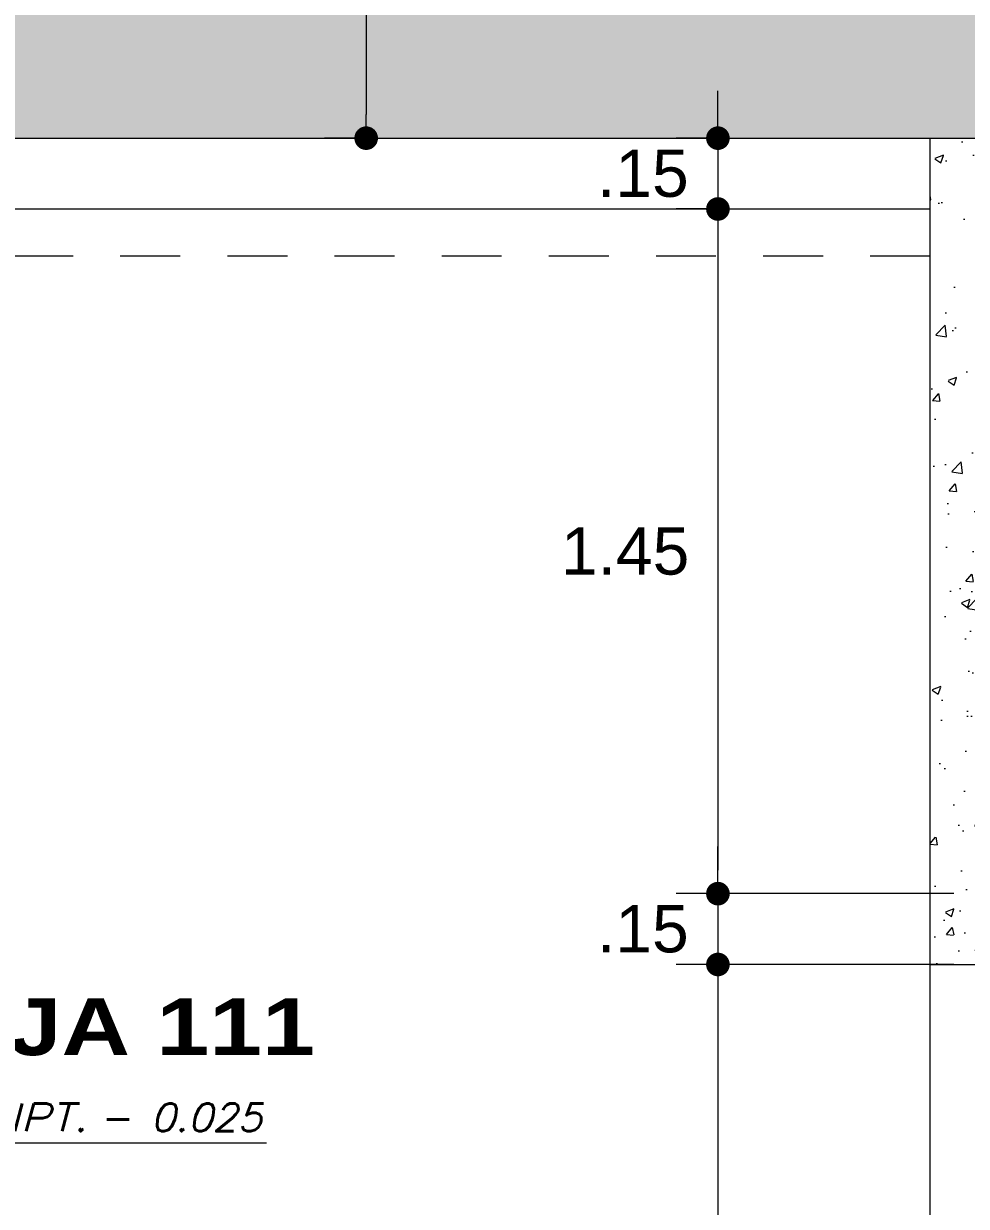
# Model space of a CAD drawing. Header units: millimetres. Extents: x 2178 to 2304, y 1220 to 1359.
# Drawn here: x 2214.231 to 2216.228, y 1337.508 to 1340.012 of the extents above; entities that cross this region are included whole.
import ezdxf
from ezdxf.enums import TextEntityAlignment as Align

# ---------------------------------------------------------------- set-up
doc = ezdxf.new("R2010")
doc.units = ezdxf.units.MM
doc.linetypes.add('HIDDEN', pattern=[9.524999999999999, 6.35, -3.175])
doc.layers.get('0').update_dxf_attribs({"lineweight": 0})
for name, color, linetype, lineweight in [('COTAS', 40, 'Continuous', 20), ('PLUMA 7', 10, 'Continuous', 0), ('PROY', 13, 'HIDDEN', 13), ('TEXTO', 5, 'Continuous', 18)]:
    doc.layers.add(name, color=color, linetype=linetype, lineweight=lineweight)
doc.styles.add('ARIAL', font='arial.ttf')
doc.styles.add('ARIAL-N', font='arialbd.ttf')
doc.styles.add('SIMPLEX', font='simplex.shx', dxfattribs={"width": 1.2, "oblique": 15})
doc.dimstyles.new('RPM 50', dxfattribs={"dimtxt": 0.1, "dimasz": 0.05, "dimexe": 0.08849999999999973, "dimexo": 0.1535, "dimgap": 0.07099999999999997, "dimtad": 2, "dimtih": 1, "dimtoh": 1, "dimzin": 4, "dimdsep": 46, "dimtxsty": 'ARIAL', "dimblk": 'DOT', "dimcen": 0.4, "dimdle": 0.25, "dimclrd": 8, "dimclre": 8, "dimclrt": 9, "dimadec": 0, "dimazin": 0, "dimtfac": 1, "dimtix": 1, "dimtmove": 0, "dimatfit": 3, "dimldrblk": 'DOT', "dimfxl": 0.5, "dimfxlon": 1, "dimlwd": 0, "dimlwe": 0, "dimarcsym": 0})

# ---------------------------------------------------------------- blocks, each defined once
blk = doc.blocks.new('_DOT')
at = {"color": 0, "linetype": 'ByBlock'}
blk.add_line((-0.5, 0), (-1, 0), dxfattribs=at)
at = {"color": 0, "linetype": 'ByBlock', "const_width": 0.5}
blk.add_lwpolyline([(-0.25, 0, 1), (0.25, 0, 1)], format="xyb", close=True, dxfattribs=at)
blk = doc.blocks.new('*D1070')
at = {"color": 8, "lineweight": 0, "transparency": 16777216}
for p, q in [((2212.375280365475, 1344.919712895096), (2212.375280365475, 1345.508212895096)), ((2216.151313205591, 1344.919712895096), (2216.151313205591, 1345.508212895096)), ((2212.425280365475, 1345.419712895096), (2216.10131320559, 1345.419712895096))]:
    blk.add_line(p, q, dxfattribs=at)
at = {"layer": 'Defpoints', "color": 0, "transparency": 16777216}
for p in [(2216.151313205591, 1345.419712895096), (2212.375280365475, 1343.969712895096), (2216.151313205591, 1339.769712895096)]:
    blk.add_point(p, dxfattribs=at)
at = {"color": 8, "lineweight": 0, "transparency": 16777216, "xscale": 0.05, "yscale": 0.05, "zscale": 0.05, "rotation": 180}
blk.add_blockref('_DOT', (2212.375280365475, 1345.419712895096), dxfattribs=at)
at = {"color": 8, "lineweight": 0, "transparency": 16777216, "xscale": 0.05, "yscale": 0.05, "zscale": 0.05}
blk.add_blockref('_DOT', (2216.151313205591, 1345.419712895096), dxfattribs=at)
at = {"color": 9, "transparency": 16777216, "insert": (2214.263296785533, 1345.541804300281), "char_height": 0.1, "attachment_point": 5, "style": 'ARIAL'}
blk.add_mtext('3.78', dxfattribs=at)
blk = doc.blocks.new('*D1071')
at = {"color": 8, "lineweight": 0, "transparency": 16777216}
for p, q in [((2216.151313205591, 1344.919712895096), (2216.151313205591, 1345.508212895096)), ((2216.301313205591, 1344.919712895096), (2216.301313205591, 1345.508212895096)), ((2216.10131320559, 1345.419712895096), (2216.051313205591, 1345.419712895096)), ((2216.151313205591, 1345.419712895096), (2216.301313205591, 1345.419712895096)), ((2216.351313205591, 1345.419712895096), (2216.401313205591, 1345.419712895096))]:
    blk.add_line(p, q, dxfattribs=at)
at = {"layer": 'Defpoints', "color": 0, "transparency": 16777216}
for p in [(2216.301313205591, 1345.419712895096), (2216.151313205591, 1339.769712895096), (2216.301313205591, 1339.519712895096)]:
    blk.add_point(p, dxfattribs=at)
at = {"color": 8, "lineweight": 0, "transparency": 16777216, "xscale": 0.05, "yscale": 0.05, "zscale": 0.05}
blk.add_blockref('_DOT', (2216.151313205591, 1345.419712895096), dxfattribs=at)
at = {"color": 8, "lineweight": 0, "transparency": 16777216, "xscale": 0.05, "yscale": 0.05, "zscale": 0.05, "rotation": 180}
blk.add_blockref('_DOT', (2216.301313205591, 1345.419712895096), dxfattribs=at)
at = {"color": 9, "transparency": 16777216, "insert": (2216.22631320559, 1345.541770193869), "char_height": 0.1, "attachment_point": 5, "style": 'ARIAL'}
blk.add_mtext('.15', dxfattribs=at)
blk = doc.blocks.new('*D1089')
at = {"color": 8, "lineweight": 0, "transparency": 16777216}
for p, q in [((2215.701442270034, 1339.819712895097), (2215.701442270034, 1339.869712895097)), ((2215.701442270034, 1339.769712895097), (2215.612942270035, 1339.769712895097)), ((2215.701442270034, 1339.769712895097), (2215.701442270034, 1339.619712895097)), ((2215.701442270034, 1339.619712895097), (2215.612942270035, 1339.619712895097)), ((2215.701442270034, 1339.569712895097), (2215.701442270034, 1339.519712895097))]:
    blk.add_line(p, q, dxfattribs=at)
at = {"layer": 'Defpoints', "color": 0, "transparency": 16777216}
for p in [(2215.844042996576, 1339.769712895097), (2215.701442270034, 1339.619712895097), (2215.844042996576, 1339.619712895097)]:
    blk.add_point(p, dxfattribs=at)
at = {"color": 8, "lineweight": 0, "transparency": 16777216, "xscale": 0.05, "yscale": 0.05, "zscale": 0.05}
for p, rotation in [((2215.701442270034, 1339.769712895097), 270), ((2215.701442270034, 1339.619712895097), 90)]:
    blk.add_blockref('_DOT', p, dxfattribs=dict(at, rotation=rotation))
at = {"color": 9, "transparency": 16777216, "insert": (2215.542481833472, 1339.694712895096), "char_height": 0.1, "attachment_point": 5, "style": 'ARIAL'}
blk.add_mtext('.15', dxfattribs=at)
blk = doc.blocks.new('*D1090')
at = {"color": 8, "lineweight": 0, "transparency": 16777216}
for p, q in [((2215.701442270034, 1339.619712895097), (2215.612942270035, 1339.619712895097)), ((2215.701442270034, 1339.569712895097), (2215.701442270034, 1338.219712895097)), ((2216.201442270034, 1338.169712895097), (2215.612942270035, 1338.169712895097))]:
    blk.add_line(p, q, dxfattribs=at)
at = {"layer": 'Defpoints', "color": 0, "transparency": 16777216}
for p in [(2215.844042996576, 1339.619712895097), (2215.701442270034, 1338.169712895097), (2216.401313205592, 1338.169712895097)]:
    blk.add_point(p, dxfattribs=at)
at = {"color": 8, "lineweight": 0, "transparency": 16777216, "xscale": 0.05, "yscale": 0.05, "zscale": 0.05}
for p, rotation in [((2215.701442270034, 1339.619712895097), 90), ((2215.701442270034, 1338.169712895097), 270)]:
    blk.add_blockref('_DOT', p, dxfattribs=dict(at, rotation=rotation))
at = {"color": 9, "transparency": 16777216, "insert": (2215.504896567442, 1338.894712895096), "char_height": 0.1, "attachment_point": 5, "style": 'ARIAL'}
blk.add_mtext('1.45', dxfattribs=at)
blk = doc.blocks.new('*D1091')
at = {"color": 8, "lineweight": 0, "transparency": 16777216}
for p, q in [((2215.701442270034, 1338.219712895097), (2215.701442270034, 1338.269712895097)), ((2216.201442270034, 1338.169712895097), (2215.612942270035, 1338.169712895097)), ((2215.701442270034, 1338.169712895097), (2215.701442270034, 1338.019712895097)), ((2216.201442270034, 1338.019712895097), (2215.612942270035, 1338.019712895097)), ((2215.701442270034, 1337.969712895097), (2215.701442270034, 1337.919712895097))]:
    blk.add_line(p, q, dxfattribs=at)
at = {"layer": 'Defpoints', "color": 0, "transparency": 16777216}
for p in [(2216.401313205592, 1338.169712895097), (2215.701442270034, 1338.019712895097), (2216.401313205592, 1338.019712895097)]:
    blk.add_point(p, dxfattribs=at)
at = {"color": 8, "lineweight": 0, "transparency": 16777216, "xscale": 0.05, "yscale": 0.05, "zscale": 0.05}
for p, rotation in [((2215.701442270034, 1338.169712895097), 270), ((2215.701442270034, 1338.019712895097), 90)]:
    blk.add_blockref('_DOT', p, dxfattribs=dict(at, rotation=rotation))
at = {"color": 9, "transparency": 16777216, "insert": (2215.542481833472, 1338.094712895096), "char_height": 0.1, "attachment_point": 5, "style": 'ARIAL'}
blk.add_mtext('.15', dxfattribs=at)
blk = doc.blocks.new('*D1092')
at = {"color": 8, "lineweight": 0, "transparency": 16777216}
for p, q in [((2216.201442270034, 1338.019712895097), (2215.612942270035, 1338.019712895097)), ((2215.701442270034, 1337.969712895097), (2215.701442270034, 1336.719712895097)), ((2216.147813205592, 1336.669712895097), (2215.612942270035, 1336.669712895097))]:
    blk.add_line(p, q, dxfattribs=at)
at = {"layer": 'Defpoints', "color": 0, "transparency": 16777216}
for p in [(2216.401313205592, 1338.019712895097), (2215.701442270034, 1336.669712895097), (2216.301313205592, 1336.669712895097)]:
    blk.add_point(p, dxfattribs=at)
at = {"color": 8, "lineweight": 0, "transparency": 16777216, "xscale": 0.05, "yscale": 0.05, "zscale": 0.05}
for p, rotation in [((2215.701442270034, 1338.019712895097), 90), ((2215.701442270034, 1336.669712895097), 270)]:
    blk.add_blockref('_DOT', p, dxfattribs=dict(at, rotation=rotation))
at = {"color": 9, "transparency": 16777216, "insert": (2215.504896567442, 1337.344712895096), "char_height": 0.1, "attachment_point": 5, "style": 'ARIAL'}
blk.add_mtext('1.35', dxfattribs=at)
blk = doc.blocks.new('*D1110')
at = {"color": 8, "lineweight": 0, "transparency": 16777216}
for p, q in [((2214.95626297067, 1340.394712895097), (2214.86776297067, 1340.394712895097)), ((2214.95626297067, 1340.344712895097), (2214.95626297067, 1339.819712895097)), ((2214.95626297067, 1339.769712895097), (2214.86776297067, 1339.769712895097))]:
    blk.add_line(p, q, dxfattribs=at)
at = {"layer": 'Defpoints', "color": 0, "transparency": 16777216}
for p in [(2215.106262970666, 1340.394712895097), (2214.95626297067, 1339.769712895097), (2215.106262970666, 1339.769712895097)]:
    blk.add_point(p, dxfattribs=at)
at = {"color": 8, "lineweight": 0, "transparency": 16777216, "xscale": 0.05, "yscale": 0.05, "zscale": 0.05}
for p, rotation in [((2214.95626297067, 1340.394712895097), 90), ((2214.95626297067, 1339.769712895097), 270)]:
    blk.add_blockref('_DOT', p, dxfattribs=dict(at, rotation=rotation))
at = {"color": 9, "transparency": 16777216, "insert": (2214.79767770464, 1340.082212895096), "char_height": 0.1, "attachment_point": 5, "style": 'ARIAL'}
blk.add_mtext('.63', dxfattribs=at)
blk = doc.blocks.new('N')
at = {"linetype": 'Continuous'}
h = blk.add_hatch(color=256, dxfattribs=at)
h.paths.add_polyline_path([(0, 0.1000000000000085), (0, 0), (0.1000000000000014, 0, 0.4142135623730981)])
h.paths.add_polyline_path([(-0.1000000000000014, 0, 0.4142135623730981), (0, -0.1000000000000085), (0, 0)])
for points in [[(0, 0.1700000000000017), (0, -0.1700000000000017)], [(-0.1700000000000017, 0), (0.8870854846603891, 0)]]:
    blk.add_lwpolyline(points)
blk.add_circle((0, 0), 0.1)
at = {"color": 64, "style": 'SIMPLEX', "oblique": 15, "width": 1.2}
blk.add_text('NPT.', height=0.075, dxfattribs=at).set_placement((0.1397908554024241, 0.03140925992012455))
at = {"color": 64, "style": 'SIMPLEX', "oblique": 15, "width": 1.062312430358449}
blk.add_attdef('NIV', text='', height=0.075, dxfattribs=at).set_placement((0.434891932751043, 0.03140925992012455), (0.8749927967566862, 0.03140925992012455), align=Align.FIT)

msp = doc.modelspace()

# ---------------------------------------------------------------- hatches: boundary and pattern name
h = msp.add_hatch()
h.set_pattern_fill('AR-SAND', color=256, scale=0.009000000000000001)
h.set_pattern_definition([(37.50000000000001, (0, 0), (-0.01440028166385641, 0.4404719135964082), [0, -0.3474720000000001, 0, -0.38862, 0, -0.3714750000000001]), (7.499999999999999, (0, 0), (0.4045709548242024, 0.6451425905115189), [0, -0.187452, 0, -0.3131820000000001, 0, -0.120015]), (327.5, (-0.281178, 0), (0.7118931332173122, 0.001293466210691186), [0, -0.1143, 0, -0.41148, 0, -0.5372100000000001]), (317.5, (-0.281178, 0), (0.6872008072250675, 0.2006363909314947), [0, -0.05715000000000001, 0, -0.269748, 0, -0.3086100000000001])])
h.paths.add_polyline_path([(2232.182974461064, 1343.987019787507), (2226.431313205591, 1343.979330515022), (2226.431313205591, 1339.769712895096), (2229.031313205591, 1339.769712895096, -1), (2229.511313205591, 1339.769712895096, -1), (2229.031313205591, 1339.769712895096), (2226.431313205591, 1339.769712895096), (2226.380327854285, 1336.644712895097), (2229.031313205591, 1336.644712895097, -1), (2229.511313205591, 1336.644712895097, -1), (2229.031313205591, 1336.644712895097), (2226.380327854285, 1336.644712895097), (2226.340355338862, 1334.194712895096), (2229.037712207929, 1334.194712895096, -0.05792422511702389), (2229.031313205591, 1334.249763543513, -1), (2229.511313205591, 1334.249763543513, -0.8904945671120889), (2229.037712207929, 1334.194712895096), (2226.340355338862, 1334.194712895096), (2226.27631320559, 1330.269435117319), (2229.031341468728, 1330.273118255473, -0.9834537548927721), (2229.511274236881, 1330.27375986729), (2232.201302616187, 1330.277356108494)])
h.paths.add_polyline_path([(2226.431313205591, 1343.979330515022), (2222.02631320559, 1343.973441565066), (2222.02631320559, 1339.769712895096), (2226.431313205591, 1339.769712895096)])
h.paths.add_polyline_path([(2222.02631320559, 1343.973441565066), (2217.32631320559, 1343.967158235941), (2217.32631320559, 1339.769712895096), (2222.02631320559, 1339.769712895096)])
h.paths.add_polyline_path([(2217.32631320559, 1343.967158235941), (2215.58621333265, 1343.964831933768, -0.9785559481343978), (2215.10632651686, 1343.964190383384), (2212.37491100412, 1343.960538812609), (2212.231345879911, 1340.394712895096), (2215.106262970665, 1340.394712895096, -1), (2215.586262970665, 1340.394712895096, -1), (2215.106262970665, 1340.394712895096), (2212.231345879911, 1340.394712895096), (2212.22631320559, 1340.269712895096), (2212.22631320559, 1339.769712895096), (2212.751313205591, 1339.769712895096), (2217.32631320559, 1339.769712895096)])
h.paths.add_polyline_path([(2213.996396667805, 1342.015790657715), (2214.318292984313, 1342.015790657715), (2214.318292984313, 1342.221861599053), (2213.996396667805, 1342.221861599053)], flags=24)
h.paths.add_polyline_path([(2213.989575385403, 1343.740756551303), (2214.233777295363, 1343.740756551303), (2214.233777295363, 1343.94682749264), (2213.989575385403, 1343.94682749264)], flags=24)
h.paths.add_polyline_path([(2213.989575385403, 1339.915756551303), (2214.233777295363, 1339.915756551303), (2214.233777295363, 1340.12182749264), (2213.989575385403, 1340.12182749264)], flags=24)
h.paths.add_polyline_path([(2213.989575385403, 1340.290756551303), (2214.233777295363, 1340.290756551303), (2214.233777295363, 1340.49682749264), (2213.989575385403, 1340.49682749264)], flags=24)
h.paths.add_polyline_path([(2214.996396667806, 1342.078290657715), (2215.318292984313, 1342.078290657715), (2215.318292984313, 1342.284361599053), (2214.996396667806, 1342.284361599053)], flags=24)
h.paths.add_polyline_path([(2214.672404853344, 1339.978290657715), (2214.916606763303, 1339.978290657715), (2214.916606763303, 1340.184361599052), (2214.672404853344, 1340.184361599052)], flags=24)
h = msp.add_hatch()
h.set_pattern_fill('AR-CONC', color=256, scale=0.001)
h.set_pattern_definition([(49.99999999999999, (1019.093095671087, -426.9564722311436), (0.182184668996004, -0.01593908553890309), [0.01905, -0.20955]), (355, (1019.093095671087, -426.9564722311436), (-0.03524342142496934, 0.1910568452390352), [0.01524, -0.16764058417]), (100.4514447, (1019.108277678087, -426.9578004846437), (0.1469412470903533, 0.1751177519121951), [0.01619000879999999, -0.1780902445999999]), (46.18420000000001, (1019.093095671087, -426.9056722311436), (0.2710790408921299, -0.04204232793272715), [0.028575, -0.314325]), (96.63555760999992, (1019.115685571087, -426.9091757311437), (0.237404134051503, 0.2474261245977215), [0.02428502314, -0.26713560816]), (351.1841511700001, (1019.093095671087, -426.9056722311436), (0.237404134064977, 0.2474261245855326), [0.02285996707, -0.25145973192]), (21, (1019.118495671087, -426.9183722311436), (0.1516143912691325, -0.1022651981870876), [0.01905, -0.20955]), (326.0000000000001, (1019.118495671087, -426.9183722311436), (0.06180202834764707, 0.1841879661223193), [0.01524, -0.16764]), (71.45144499999999, (1019.131130203687, -426.9268943310435), (0.2134164192787162, 0.08192276888590524), [0.0161900088, -0.1780899376]), (37.50000000000001, (1019.093095671087, -426.9564722311436), (0.003088603250591816, 0.0845550388731531), [0, -0.165608, 0, -0.17018, 0, -0.168275]), (7.499999999999999, (1019.093095671087, -426.9564722311436), (0.06681966251030574, 0.1001805748181195), [0, -0.09702799999999999, 0, -0.161798, 0, -0.06413500000000001]), (327.5, (1019.036453671087, -426.9564722311436), (0.1355905951668714, -0.005728743992673458), [0, -0.0635, 0, -0.19812, 0, -0.26289]), (317.5, (1019.011053671087, -426.9564722311436), (0.148129181386018, 0.02542649103333302), [0, -0.08255, 0, -0.131572, 0, -0.18669])])
h.paths.add_polyline_path([(2216.401313205591, 1338.419712895097), (2216.301313205591, 1338.419712895097), (2216.301313205591, 1339.519712895096), (2218.051313205591, 1339.519712895096), (2218.051313205591, 1339.769712895096), (2216.151313205591, 1339.769712895096), (2216.151313205591, 1338.019712895097), (2216.401313205591, 1338.019712895097)])

# ---------------------------------------------------------------- linework, layer by layer
at = {"layer": 'PLUMA 7'}
for points in [[(2212.151313205591, 1339.769712895096), (2226.431313205591, 1339.769712895096)], [(2216.151313205591, 1337.469712895097), (2216.151313205591, 1339.769712895096)], [(2212.751313205591, 1339.619712895096), (2216.151313205591, 1339.619712895096)], [(2216.151313205591, 1338.019712895097), (2216.401313205591, 1338.019712895097)]]:
    msp.add_lwpolyline(points, dxfattribs=at)
at = {"layer": 'PROY', "ltscale": 0.02, "flags": 128}
msp.add_lwpolyline([(2216.151313205591, 1339.519712895096), (2212.751313205591, 1339.519712895096)], dxfattribs=at)

# ---------------------------------------------------------------- block references
at = {"layer": 'COTAS'}
ref = msp.add_blockref('N', (2214.047158592228, 1337.641672869083), dxfattribs=dict(at, xscale=0.7870854846603947, yscale=0.7870854846603947, zscale=0.7870854846603947))
ref.add_attrib('NIV', '- 0.025', dxfattribs={"layer": '0', "color": 64, "height": 0.05903141134952907, "style": 'SIMPLEX', "oblique": 15, "width": 0.9552576893140914}).set_placement((2214.389455719893, 1337.66639464165), (2214.735852721738, 1337.66639464165), align=Align.FIT)

# ---------------------------------------------------------------- texts
at = {"layer": 'TEXTO', "style": 'ARIAL-N', "width": 1.2}
msp.add_text('LOJA 111', height=0.12, dxfattribs=at).set_placement((2214.383606905073, 1337.827712214538), align=Align.CENTER)

# ---------------------------------------------------------------- dimensions: what is measured, and where the dimension line sits
for base, p1, p2, picture, middle in [((2216.151313205591, 1345.419712895096), (2212.375280365475, 1343.969712895096), (2216.151313205591, 1339.769712895096), '*D1070', (2214.263296785533, 1345.541804300281)), ((2216.301313205591, 1345.419712895096), (2216.151313205591, 1339.769712895096), (2216.301313205591, 1339.519712895096), '*D1071', (2216.22631320559, 1345.541770193869))]:
    dim = msp.add_linear_dim(base=base, p1=p1, p2=p2, dimstyle='RPM 50', override={"dimtmove": 1})
    dim.commit()
    dim.dimension.update_dxf_attribs({"geometry": picture, "text_midpoint": middle})
for base, p1, p2, picture, middle in [((2214.95626297067, 1339.769712895097), (2215.106262970665, 1340.394712895096), (2215.106262970665, 1339.769712895096), '*D1110', (2214.79767770464, 1340.082212895096)), ((2215.701442270034, 1339.619712895097), (2215.844042996575, 1339.769712895096), (2215.844042996575, 1339.619712895096), '*D1089', (2215.542481833472, 1339.694712895096))]:
    dim = msp.add_linear_dim(base=base, p1=p1, p2=p2, angle=90, dimstyle='RPM 50')
    dim.commit()
    dim.dimension.update_dxf_attribs({"geometry": picture, "text_midpoint": middle})
for base, p1, p2, picture, middle in [((2215.701442270034, 1338.169712895097), (2215.844042996575, 1339.619712895096), (2216.401313205591, 1338.169712895097), '*D1090', (2215.504896567442, 1338.894712895096)), ((2215.701442270034, 1338.019712895097), (2216.401313205591, 1338.169712895097), (2216.401313205591, 1338.019712895097), '*D1091', (2215.542481833472, 1338.094712895096)), ((2215.701442270034, 1336.669712895097), (2216.401313205591, 1338.019712895097), (2216.301313205591, 1336.669712895097), '*D1092', (2215.504896567442, 1337.344712895096))]:
    dim = msp.add_linear_dim(base=base, p1=p1, p2=p2, angle=90, dimstyle='RPM 50', override={"dimtmove": 1})
    dim.commit()
    dim.dimension.update_dxf_attribs({"geometry": picture, "text_midpoint": middle})

doc.saveas('drawing.dxf')
